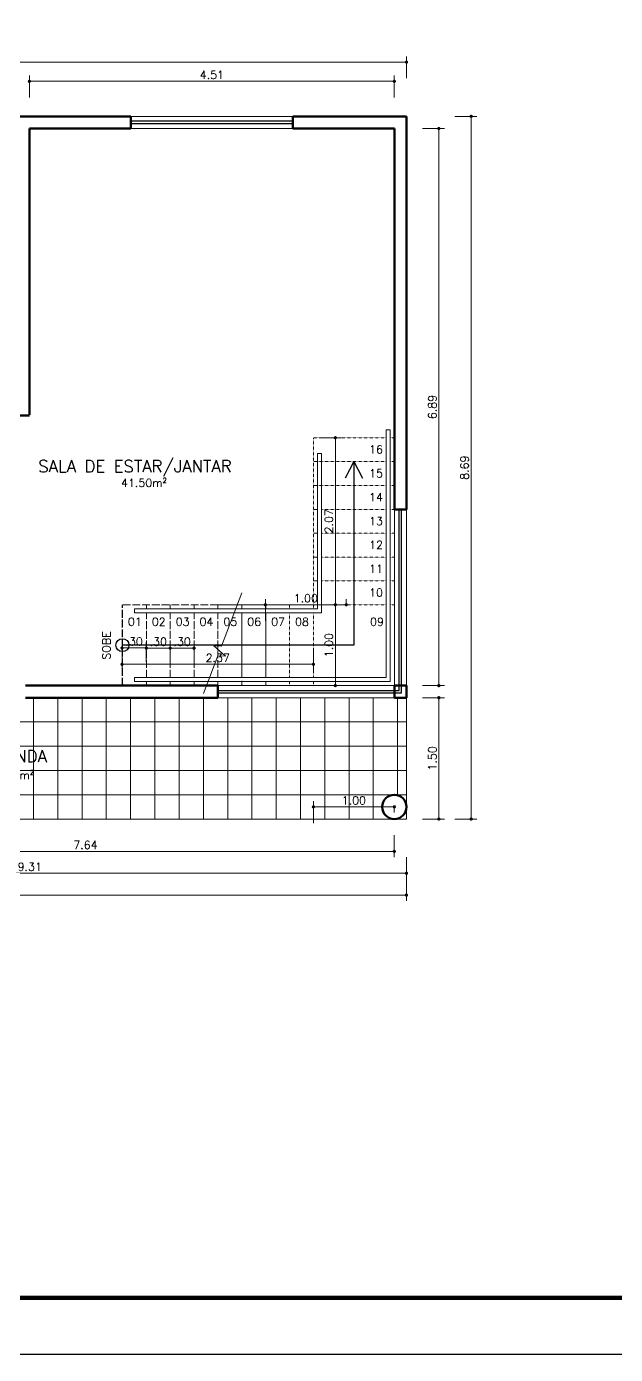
# Model space of a CAD drawing. Header units: millimetres. Extents: x 1127 to 14330, y -137 to 7568.
# Drawn here: x 11353 to 12081, y 4618 to 6260 of the extents above; entities that cross this region are included whole.
import ezdxf
from ezdxf.enums import TextEntityAlignment as Align

# ---------------------------------------------------------------- set-up
doc = ezdxf.new("R2010")
doc.units = ezdxf.units.MM
doc.header["$LTSCALE"] = 0.01
doc.linetypes.add('ACAD_ISO02W100', pattern=[15, 12, -3])
doc.linetypes.add('DASHED2', pattern=[0.375, 0.25, -0.125])
for name, color, linetype, lineweight in [('0.05', 8, 'Continuous', 5), ('0.13', 6, 'Continuous', 13), ('0.60', 4, 'Continuous', 60)]:
    doc.layers.add(name, color=color, linetype=linetype, lineweight=lineweight)
doc.layers.add('TEX', color=7, linetype='Continuous')
doc.styles.add('ROMANS', font='romans.shx')
doc.styles.get("Standard").update_dxf_attribs({"font": 'arial.ttf'})
doc.dimstyles.new('ISO-25', dxfattribs={"dimtxt": 2.5, "dimasz": 2.5, "dimexe": 1.25, "dimexo": 0.625, "dimtad": 1, "dimtxsty": 'Standard', "dimcen": 2.5, "dimadec": 0, "dimazin": 0, "dimtfac": 1, "dimtmove": 0, "dimatfit": 3, "dimfxl": 1, "dimarcsym": 0})

# ---------------------------------------------------------------- blocks, each defined once
blk = doc.blocks.new('COMODO')
at = {"layer": 'TEX', "style": 'ROMANS'}
blk.add_attdef('COMODO', text='', height=5.08, dxfattribs=at).set_placement((15.711, 3.305), align=Align.MIDDLE)
at = {"layer": 'TEX', "color": 8, "style": 'ROMANS'}
blk.add_attdef('AREA', text='', height=3.81, dxfattribs=at).set_placement((14.719, -2.975), align=Align.MIDDLE)
blk = doc.blocks.new('_Dot')
at = {"color": 0, "linetype": 'ByBlock', "lineweight": -2}
blk.add_line((-0.5, 0), (-1, 0), dxfattribs=at)
at = {"color": 0, "linetype": 'ByBlock', "const_width": 0.5}
blk.add_lwpolyline([(-0.25, 0, 1), (0.25, 0, 1)], format="xyb", close=True, dxfattribs=at)
blk = doc.blocks.new('*D53')
at = {"layer": '0.13', "transparency": 16777216}
for p, q in [((11356.9, 6172.3), (11356.9, 6199.3)), ((11807.9, 6172.3), (11807.9, 6199.3))]:
    blk.add_line(p, q, dxfattribs=at)
at = {"layer": '0.13', "color": 0, "transparency": 16777216}
blk.add_line((11360.9, 6192.3), (11803.9, 6192.3), dxfattribs=at)
at = {"layer": 'Defpoints', "color": 0, "transparency": 16777216}
for p in [(11807.9, 6192.3), (11356.9, 6134), (11807.9, 6134)]:
    blk.add_point(p, dxfattribs=at)
at = {"layer": '0.13', "color": 0, "transparency": 16777216, "xscale": 4, "yscale": 4, "zscale": 4, "rotation": 180}
blk.add_blockref('_Dot', (11356.9, 6192.3), dxfattribs=at)
at = {"layer": '0.13', "color": 0, "transparency": 16777216, "xscale": 4, "yscale": 4, "zscale": 4}
blk.add_blockref('_Dot', (11807.9, 6192.3), dxfattribs=at)
at = {"layer": '0.13', "color": 7, "transparency": 16777216, "insert": (11582.4, 6200.3), "char_height": 10, "attachment_point": 5, "style": 'ROMANS'}
blk.add_mtext('4.51', dxfattribs=at)
blk = doc.blocks.new('*D54')
at = {"layer": '0.13', "transparency": 16777216}
for p, q in [((10641.9, 6196), (10641.9, 6223)), ((11822.9, 6196), (11822.9, 6223))]:
    blk.add_line(p, q, dxfattribs=at)
at = {"layer": '0.13', "color": 0, "transparency": 16777216}
blk.add_line((10645.9, 6216), (11818.9, 6216), dxfattribs=at)
at = {"layer": 'Defpoints', "color": 0, "transparency": 16777216}
for p in [(11822.9, 6216), (10641.9, 6145.6), (11822.9, 6145.6)]:
    blk.add_point(p, dxfattribs=at)
at = {"layer": '0.13', "color": 0, "transparency": 16777216, "xscale": 4, "yscale": 4, "zscale": 4, "rotation": 180}
blk.add_blockref('_Dot', (10641.9, 6216), dxfattribs=at)
at = {"layer": '0.13', "color": 0, "transparency": 16777216, "xscale": 4, "yscale": 4, "zscale": 4}
blk.add_blockref('_Dot', (11822.9, 6216), dxfattribs=at)
at = {"layer": '0.13', "color": 7, "transparency": 16777216, "insert": (11232.4, 6224), "char_height": 10, "attachment_point": 5, "style": 'ROMANS'}
blk.add_mtext('11.81', dxfattribs=at)
blk = doc.blocks.new('*D60')
at = {"layer": '0.13', "transparency": 16777216}
for p, q in [((11044.4, 5259.9), (11044.4, 5232.9)), ((11807.9, 5259.9), (11807.9, 5232.9))]:
    blk.add_line(p, q, dxfattribs=at)
at = {"layer": '0.13', "color": 0, "transparency": 16777216}
blk.add_line((11048.4, 5239.9), (11803.9, 5239.9), dxfattribs=at)
at = {"layer": 'Defpoints', "color": 0, "transparency": 16777216}
for p in [(11044.4, 5435.3), (11807.9, 5435.3), (11807.9, 5239.9)]:
    blk.add_point(p, dxfattribs=at)
at = {"layer": '0.13', "color": 0, "transparency": 16777216, "xscale": 4, "yscale": 4, "zscale": 4, "rotation": 180}
blk.add_blockref('_Dot', (11044.4, 5239.9), dxfattribs=at)
at = {"layer": '0.13', "color": 0, "transparency": 16777216, "xscale": 4, "yscale": 4, "zscale": 4}
blk.add_blockref('_Dot', (11807.9, 5239.9), dxfattribs=at)
at = {"layer": '0.13', "color": 7, "transparency": 16777216, "insert": (11426.2, 5247.9), "char_height": 10, "attachment_point": 5, "style": 'ROMANS'}
blk.add_mtext('7.64', dxfattribs=at)
blk = doc.blocks.new('*D63')
at = {"layer": '0.13', "transparency": 16777216}
for p, q in [((10891.9, 5232.9), (10891.9, 5205.9)), ((11822.9, 5232.9), (11822.9, 5205.9))]:
    blk.add_line(p, q, dxfattribs=at)
at = {"layer": '0.13', "color": 0, "transparency": 16777216}
blk.add_line((10895.9, 5212.9), (11818.9, 5212.9), dxfattribs=at)
at = {"layer": 'Defpoints', "color": 0, "transparency": 16777216}
for p in [(10891.9, 5427.2), (11822.9, 5295), (11822.9, 5212.9)]:
    blk.add_point(p, dxfattribs=at)
at = {"layer": '0.13', "color": 0, "transparency": 16777216, "xscale": 4, "yscale": 4, "zscale": 4, "rotation": 180}
blk.add_blockref('_Dot', (10891.9, 5212.9), dxfattribs=at)
at = {"layer": '0.13', "color": 0, "transparency": 16777216, "xscale": 4, "yscale": 4, "zscale": 4}
blk.add_blockref('_Dot', (11822.9, 5212.9), dxfattribs=at)
at = {"layer": '0.13', "color": 7, "transparency": 16777216, "insert": (11357.4, 5220.9), "char_height": 10, "attachment_point": 5, "style": 'ROMANS'}
blk.add_mtext('9.31', dxfattribs=at)
blk = doc.blocks.new('*D64')
at = {"layer": '0.13', "transparency": 16777216}
for p, q in [((10641.9, 5205.9), (10641.9, 5178.9)), ((11822.9, 5205.9), (11822.9, 5178.9))]:
    blk.add_line(p, q, dxfattribs=at)
at = {"layer": '0.13', "color": 0, "transparency": 16777216}
blk.add_line((10645.9, 5185.9), (11818.9, 5185.9), dxfattribs=at)
at = {"layer": 'Defpoints', "color": 0, "transparency": 16777216}
for p in [(11822.9, 5280), (10641.9, 5260.8), (11822.9, 5185.9)]:
    blk.add_point(p, dxfattribs=at)
at = {"layer": '0.13', "color": 0, "transparency": 16777216, "xscale": 4, "yscale": 4, "zscale": 4, "rotation": 180}
blk.add_blockref('_Dot', (10641.9, 5185.9), dxfattribs=at)
at = {"layer": '0.13', "color": 0, "transparency": 16777216, "xscale": 4, "yscale": 4, "zscale": 4}
blk.add_blockref('_Dot', (11822.9, 5185.9), dxfattribs=at)
at = {"layer": '0.13', "color": 7, "transparency": 16777216, "insert": (11232.4, 5193.9), "char_height": 10, "attachment_point": 5, "style": 'ROMANS'}
blk.add_mtext('11.81', dxfattribs=at)
blk = doc.blocks.new('*D65')
at = {"layer": '0.13', "transparency": 16777216}
for p, q in [((11842.9, 6134), (11869.9, 6134)), ((11842.9, 5445), (11869.9, 5445))]:
    blk.add_line(p, q, dxfattribs=at)
at = {"layer": '0.13', "color": 0, "transparency": 16777216}
blk.add_line((11862.9, 6130), (11862.9, 5449), dxfattribs=at)
at = {"layer": 'Defpoints', "color": 0, "transparency": 16777216}
for p in [(11809.1, 6134), (11809.1, 5445), (11862.9, 5445)]:
    blk.add_point(p, dxfattribs=at)
at = {"layer": '0.13', "color": 0, "transparency": 16777216, "xscale": 4, "yscale": 4, "zscale": 4}
for p, rotation in [((11862.9, 6134), 90), ((11862.9, 5445), 270)]:
    blk.add_blockref('_Dot', p, dxfattribs=dict(at, rotation=rotation))
at = {"layer": '0.13', "color": 7, "transparency": 16777216, "insert": (11854.9, 5789.5), "char_height": 10, "attachment_point": 5, "rotation": 90, "style": 'ROMANS'}
blk.add_mtext('6.89', dxfattribs=at)
blk = doc.blocks.new('*D66')
at = {"layer": '0.13', "transparency": 16777216}
for p, q in [((11842.9, 5430), (11869.9, 5430)), ((11842.9, 5280), (11869.9, 5280))]:
    blk.add_line(p, q, dxfattribs=at)
at = {"layer": '0.13', "color": 0, "transparency": 16777216}
blk.add_line((11862.9, 5426), (11862.9, 5284), dxfattribs=at)
at = {"layer": 'Defpoints', "color": 0, "transparency": 16777216}
for p in [(11822.9, 5430), (11822.9, 5280), (11862.9, 5280)]:
    blk.add_point(p, dxfattribs=at)
at = {"layer": '0.13', "color": 0, "transparency": 16777216, "xscale": 4, "yscale": 4, "zscale": 4}
for p, rotation in [((11862.9, 5430), 90), ((11862.9, 5280), 270)]:
    blk.add_blockref('_Dot', p, dxfattribs=dict(at, rotation=rotation))
at = {"layer": '0.13', "color": 7, "transparency": 16777216, "insert": (11854.9, 5355), "char_height": 10, "attachment_point": 5, "rotation": 90, "style": 'ROMANS'}
blk.add_mtext('1.50', dxfattribs=at)
blk = doc.blocks.new('*D67')
at = {"layer": '0.13', "transparency": 16777216}
for p, q in [((11471.4, 5491.3), (11471.4, 5464.3)), ((11707.9, 5491.3), (11707.9, 5464.3))]:
    blk.add_line(p, q, dxfattribs=at)
at = {"layer": '0.13', "color": 0, "transparency": 16777216}
blk.add_line((11475.4, 5471.3), (11703.9, 5471.3), dxfattribs=at)
at = {"layer": 'Defpoints', "color": 0, "transparency": 16777216}
for p in [(11471.4, 5545), (11707.9, 5545), (11707.9, 5471.3)]:
    blk.add_point(p, dxfattribs=at)
at = {"layer": '0.13', "color": 0, "transparency": 16777216, "xscale": 4, "yscale": 4, "zscale": 4, "rotation": 180}
blk.add_blockref('_Dot', (11471.4, 5471.3), dxfattribs=at)
at = {"layer": '0.13', "color": 0, "transparency": 16777216, "xscale": 4, "yscale": 4, "zscale": 4}
blk.add_blockref('_Dot', (11707.9, 5471.3), dxfattribs=at)
at = {"layer": '0.13', "color": 7, "transparency": 16777216, "insert": (11589.7, 5479.3), "char_height": 10, "attachment_point": 5, "style": 'ROMANS'}
blk.add_mtext('2.37', dxfattribs=at)
blk = doc.blocks.new('*D68')
at = {"layer": '0.13', "transparency": 16777216}
for p, q in [((11707.9, 5275), (11707.9, 5302)), ((11807.9, 5295), (11807.9, 5288))]:
    blk.add_line(p, q, dxfattribs=at)
at = {"layer": '0.13', "color": 0, "transparency": 16777216}
blk.add_line((11711.9, 5295), (11803.9, 5295), dxfattribs=at)
at = {"layer": 'Defpoints', "color": 0, "transparency": 16777216}
for p in [(11807.9, 5295), (11807.9, 5295), (11707.9, 5221.2)]:
    blk.add_point(p, dxfattribs=at)
at = {"layer": '0.13', "color": 0, "transparency": 16777216, "xscale": 4, "yscale": 4, "zscale": 4, "rotation": 180}
blk.add_blockref('_Dot', (11707.9, 5295), dxfattribs=at)
at = {"layer": '0.13', "color": 0, "transparency": 16777216, "xscale": 4, "yscale": 4, "zscale": 4}
blk.add_blockref('_Dot', (11807.9, 5295), dxfattribs=at)
at = {"layer": '0.13', "color": 7, "transparency": 16777216, "insert": (11757.9, 5303), "char_height": 10, "attachment_point": 5, "style": 'ROMANS'}
blk.add_mtext('1.00', dxfattribs=at)
blk = doc.blocks.new('*D69')
at = {"layer": '0.13', "transparency": 16777216}
for p, q in [((11715, 5545), (11742, 5545)), ((11715, 5445), (11742, 5445))]:
    blk.add_line(p, q, dxfattribs=at)
at = {"layer": '0.13', "color": 0, "transparency": 16777216}
blk.add_line((11735, 5449), (11735, 5541), dxfattribs=at)
at = {"layer": 'Defpoints', "color": 0, "transparency": 16777216}
for p in [(11707.9, 5545), (11735, 5545), (11707.9, 5445)]:
    blk.add_point(p, dxfattribs=at)
at = {"layer": '0.13', "color": 0, "transparency": 16777216, "xscale": 4, "yscale": 4, "zscale": 4}
for p, rotation in [((11735, 5545), 90), ((11735, 5445), 270)]:
    blk.add_blockref('_Dot', p, dxfattribs=dict(at, rotation=rotation))
at = {"layer": '0.13', "color": 7, "transparency": 16777216, "insert": (11727, 5495), "char_height": 10, "attachment_point": 5, "rotation": 90, "style": 'ROMANS'}
blk.add_mtext('1.00', dxfattribs=at)
blk = doc.blocks.new('*D70')
at = {"layer": '0.13', "transparency": 16777216}
for p, q in [((11715, 5751.5), (11742, 5751.5)), ((11715, 5545), (11742, 5545))]:
    blk.add_line(p, q, dxfattribs=at)
at = {"layer": '0.13', "color": 0, "transparency": 16777216}
blk.add_line((11735, 5549), (11735, 5747.5), dxfattribs=at)
at = {"layer": 'Defpoints', "color": 0, "transparency": 16777216}
for p in [(11707.9, 5751.5), (11735, 5751.5), (11707.9, 5545)]:
    blk.add_point(p, dxfattribs=at)
at = {"layer": '0.13', "color": 0, "transparency": 16777216, "xscale": 4, "yscale": 4, "zscale": 4}
for p, rotation in [((11735, 5751.5), 90), ((11735, 5545), 270)]:
    blk.add_blockref('_Dot', p, dxfattribs=dict(at, rotation=rotation))
at = {"layer": '0.13', "color": 7, "transparency": 16777216, "insert": (11727, 5648.2), "char_height": 10, "attachment_point": 5, "rotation": 90, "style": 'ROMANS'}
blk.add_mtext('2.07', dxfattribs=at)
blk = doc.blocks.new('*D71')
at = {"layer": '0.13', "transparency": 16777216}
for p, q in [((11471.4, 5473.3), (11471.4, 5498.5)), ((11501.4, 5474.3), (11501.4, 5498.5))]:
    blk.add_line(p, q, dxfattribs=at)
at = {"layer": '0.13', "color": 0, "transparency": 16777216}
blk.add_line((11475.4, 5491.5), (11497.4, 5491.5), dxfattribs=at)
at = {"layer": 'Defpoints', "color": 0, "transparency": 16777216}
for p in [(11501.4, 5491.5), (11471.4, 5470.3), (11501.4, 5471.3)]:
    blk.add_point(p, dxfattribs=at)
at = {"layer": '0.13', "color": 0, "transparency": 16777216, "xscale": 4, "yscale": 4, "zscale": 4, "rotation": 180}
blk.add_blockref('_Dot', (11471.4, 5491.5), dxfattribs=at)
at = {"layer": '0.13', "color": 0, "transparency": 16777216, "xscale": 4, "yscale": 4, "zscale": 4}
blk.add_blockref('_Dot', (11501.4, 5491.5), dxfattribs=at)
at = {"layer": '0.13', "color": 7, "transparency": 16777216, "insert": (11486.4, 5499.5), "char_height": 10, "attachment_point": 5, "style": 'ROMANS'}
blk.add_mtext('.30', dxfattribs=at)
blk = doc.blocks.new('*D72')
at = {"layer": '0.13', "transparency": 16777216}
for p, q in [((11501.4, 5474.3), (11501.4, 5498.3)), ((11530.9, 5474.3), (11530.9, 5498.3))]:
    blk.add_line(p, q, dxfattribs=at)
at = {"layer": '0.13', "color": 0, "transparency": 16777216}
blk.add_line((11505.4, 5491.3), (11526.9, 5491.3), dxfattribs=at)
at = {"layer": 'Defpoints', "color": 0, "transparency": 16777216}
for p in [(11530.9, 5491.3), (11501.4, 5471.3), (11530.9, 5471.3)]:
    blk.add_point(p, dxfattribs=at)
at = {"layer": '0.13', "color": 0, "transparency": 16777216, "xscale": 4, "yscale": 4, "zscale": 4, "rotation": 180}
blk.add_blockref('_Dot', (11501.4, 5491.3), dxfattribs=at)
at = {"layer": '0.13', "color": 0, "transparency": 16777216, "xscale": 4, "yscale": 4, "zscale": 4}
blk.add_blockref('_Dot', (11530.9, 5491.3), dxfattribs=at)
at = {"layer": '0.13', "color": 7, "transparency": 16777216, "insert": (11516.2, 5499.3), "char_height": 10, "attachment_point": 5, "style": 'ROMANS'}
blk.add_mtext('.30', dxfattribs=at)
blk = doc.blocks.new('*D73')
at = {"layer": '0.13', "transparency": 16777216}
for p, q in [((11530.9, 5474.3), (11530.9, 5498.3)), ((11560.4, 5474.3), (11560.4, 5498.3))]:
    blk.add_line(p, q, dxfattribs=at)
at = {"layer": '0.13', "color": 0, "transparency": 16777216}
blk.add_line((11534.9, 5491.3), (11556.4, 5491.3), dxfattribs=at)
at = {"layer": 'Defpoints', "color": 0, "transparency": 16777216}
for p in [(11560.4, 5491.3), (11530.9, 5471.3), (11560.4, 5471.3)]:
    blk.add_point(p, dxfattribs=at)
at = {"layer": '0.13', "color": 0, "transparency": 16777216, "xscale": 4, "yscale": 4, "zscale": 4, "rotation": 180}
blk.add_blockref('_Dot', (11530.9, 5491.3), dxfattribs=at)
at = {"layer": '0.13', "color": 0, "transparency": 16777216, "xscale": 4, "yscale": 4, "zscale": 4}
blk.add_blockref('_Dot', (11560.4, 5491.3), dxfattribs=at)
at = {"layer": '0.13', "color": 7, "transparency": 16777216, "insert": (11545.7, 5499.3), "char_height": 10, "attachment_point": 5, "style": 'ROMANS'}
blk.add_mtext('.30', dxfattribs=at)
blk = doc.blocks.new('*D74')
at = {"layer": '0.13', "transparency": 16777216}
for p, q in [((11882.8, 6149), (11909.8, 6149)), ((11882.8, 5280), (11909.8, 5280))]:
    blk.add_line(p, q, dxfattribs=at)
at = {"layer": '0.13', "color": 0, "transparency": 16777216}
blk.add_line((11902.8, 5284), (11902.8, 6145), dxfattribs=at)
at = {"layer": 'Defpoints', "color": 0, "transparency": 16777216}
for p in [(11822.9, 6149), (11902.8, 6149), (11822.9, 5280)]:
    blk.add_point(p, dxfattribs=at)
at = {"layer": '0.13', "color": 0, "transparency": 16777216, "xscale": 4, "yscale": 4, "zscale": 4}
for p, rotation in [((11902.8, 6149), 90), ((11902.8, 5280), 270)]:
    blk.add_blockref('_Dot', p, dxfattribs=dict(at, rotation=rotation))
at = {"layer": '0.13', "color": 7, "transparency": 16777216, "insert": (11894.8, 5714.5), "char_height": 10, "attachment_point": 5, "rotation": 90, "style": 'ROMANS'}
blk.add_mtext('8.69', dxfattribs=at)
blk = doc.blocks.new('*D107')
at = {"layer": '0.13', "transparency": 16777216}
for p, q in [((11648.5, 5525), (11648.5, 5552)), ((11748.5, 5545), (11748.5, 5552))]:
    blk.add_line(p, q, dxfattribs=at)
at = {"layer": '0.13', "color": 0, "transparency": 16777216}
blk.add_line((11652.5, 5545), (11744.5, 5545), dxfattribs=at)
at = {"layer": 'Defpoints', "color": 0, "transparency": 16777216}
for p in [(11748.5, 5545), (11748.5, 5545), (11648.5, 5471.3)]:
    blk.add_point(p, dxfattribs=at)
at = {"layer": '0.13', "color": 0, "transparency": 16777216, "xscale": 4, "yscale": 4, "zscale": 4, "rotation": 180}
blk.add_blockref('_Dot', (11648.5, 5545), dxfattribs=at)
at = {"layer": '0.13', "color": 0, "transparency": 16777216, "xscale": 4, "yscale": 4, "zscale": 4}
blk.add_blockref('_Dot', (11748.5, 5545), dxfattribs=at)
at = {"layer": '0.13', "color": 7, "transparency": 16777216, "insert": (11698.5, 5553), "char_height": 10, "attachment_point": 5, "style": 'ROMANS'}
blk.add_mtext('1.00', dxfattribs=at)

msp = doc.modelspace()

# ---------------------------------------------------------------- hatches: boundary and pattern name
at = {"layer": '0.05'}
h = msp.add_hatch(dxfattribs=at)
h.set_pattern_fill('_USER,_O', color=256, scale=30, double=1, pattern_type=0)
h.set_pattern_definition([(0, (10641.933, 5279.968), (0, 30), []), (90, (10641.933, 5279.968), (-30, 2e-15), [])])
edge = h.paths.add_edge_path()
edge.add_line((11822.933, 5429.968), (11589.933, 5429.968))
edge.add_line((11589.933, 5429.968), (11351.933, 5429.968))
edge.add_line((11351.933, 5429.968), (11351.933, 5279.968))
edge.add_line((11351.933, 5279.968), (11807.933, 5279.968))
edge.add_arc((11807.933, 5294.968), 15, 180, 270, ccw=False)
edge.add_arc((11807.933, 5294.968), 15, 0, 180, ccw=False)
edge.add_line((11822.933, 5294.968), (11822.933, 5429.968))
h.paths.add_polyline_path([(11351.933, 5429.968), (11151.933, 5429.968), (10891.933, 5429.968), (10891.933, 5279.968), (11351.933, 5279.968)])
edge = h.paths.add_edge_path()
edge.add_line((10891.933, 5429.968), (10891.933, 5778.968))
edge.add_line((10891.933, 5778.968), (10881.933, 5778.968))
edge.add_line((10881.933, 5778.968), (10801.933, 5778.968))
edge.add_line((10801.933, 5778.968), (10641.933, 5778.968))
edge.add_line((10641.933, 5778.968), (10641.933, 5294.968))
edge.add_arc((10656.933, 5294.968), 15, 0, 180, ccw=False)
edge.add_arc((10656.933, 5294.968), 15, -90, 0, ccw=False)
edge.add_line((10656.933, 5279.968), (10891.933, 5279.968))
edge.add_line((10891.933, 5279.968), (10891.933, 5429.968))

# ---------------------------------------------------------------- linework, layer by layer
at = {"color": 7, "lineweight": 30}
for p, q in [((11682.433, 6142.968), (11482.433, 6142.968)), ((11682.433, 6142.968), (11482.433, 6142.968)), ((11482.433, 6139.968), (11682.433, 6139.968)), ((11482.433, 6139.968), (11682.433, 6139.968)), ((11813.933, 5444.968), (11813.933, 5662.968)), ((11813.933, 5438.968), (11813.933, 5662.968)), ((11816.933, 5444.968), (11816.933, 5662.968)), ((11816.933, 5435.968), (11816.933, 5662.968)), ((11589.933, 5438.968), (11807.933, 5438.968)), ((11589.933, 5438.968), (11813.933, 5438.968)), ((11589.933, 5435.968), (11807.933, 5435.968)), ((11589.933, 5435.968), (11816.933, 5435.968))]:
    msp.add_line(p, q, dxfattribs=at)
at = {"color": 7, "linetype": 'DASHED2', "lineweight": 20, "ltscale": 0.5}
for p, q in [((11707.933, 5544.968), (11707.933, 5751.468)), ((11797.933, 5751.468), (11707.933, 5751.468)), ((11707.933, 5544.968), (11707.933, 5751.468)), ((11797.933, 5751.468), (11707.933, 5751.468)), ((11807.933, 5751.468), (11802.933, 5751.468)), ((11807.933, 5751.468), (11802.933, 5751.468)), ((11797.933, 5721.968), (11707.933, 5721.968)), ((11797.933, 5721.968), (11707.933, 5721.968)), ((11807.933, 5721.968), (11802.933, 5721.968)), ((11807.933, 5721.968), (11802.933, 5721.968)), ((11797.933, 5692.468), (11707.933, 5692.468)), ((11797.933, 5692.468), (11707.933, 5692.468)), ((11807.933, 5692.468), (11802.933, 5692.468)), ((11807.933, 5692.468), (11802.933, 5692.468)), ((11712.933, 5662.968), (11707.933, 5662.968)), ((11712.933, 5662.968), (11707.933, 5662.968)), ((11797.933, 5662.968), (11717.933, 5662.968)), ((11797.933, 5662.968), (11717.933, 5662.968)), ((11807.933, 5662.968), (11802.933, 5662.968)), ((11807.933, 5662.968), (11802.933, 5662.968)), ((11712.933, 5633.468), (11707.933, 5633.468)), ((11712.933, 5633.468), (11707.933, 5633.468)), ((11797.933, 5633.468), (11717.933, 5633.468)), ((11797.933, 5633.468), (11717.933, 5633.468)), ((11807.933, 5633.468), (11802.933, 5633.468)), ((11807.933, 5633.468), (11802.933, 5633.468)), ((11712.933, 5603.968), (11707.933, 5603.968)), ((11712.933, 5603.968), (11707.933, 5603.968)), ((11797.933, 5603.968), (11717.933, 5603.968)), ((11797.933, 5603.968), (11717.933, 5603.968)), ((11807.933, 5603.968), (11802.933, 5603.968)), ((11807.933, 5603.968), (11802.933, 5603.968)), ((11712.933, 5574.468), (11707.933, 5574.468)), ((11712.933, 5574.468), (11707.933, 5574.468)), ((11797.933, 5574.468), (11717.933, 5574.468)), ((11797.933, 5574.468), (11717.933, 5574.468)), ((11807.933, 5574.468), (11802.933, 5574.468)), ((11807.933, 5574.468), (11802.933, 5574.468)), ((11707.933, 5544.968), (11619.433, 5544.968)), ((11707.933, 5544.968), (11619.433, 5544.968)), ((11678.433, 5539.968), (11678.433, 5544.968)), ((11678.433, 5539.968), (11678.433, 5544.968)), ((11678.433, 5539.968), (11678.433, 5544.968)), ((11678.433, 5539.968), (11678.433, 5544.968)), ((11678.433, 5454.968), (11678.433, 5534.968)), ((11678.433, 5454.968), (11678.433, 5534.968)), ((11678.433, 5454.968), (11678.433, 5534.968)), ((11678.433, 5454.968), (11678.433, 5534.968)), ((11712.933, 5544.968), (11707.933, 5544.968)), ((11707.933, 5539.968), (11707.933, 5544.968)), ((11707.933, 5539.968), (11707.933, 5544.968)), ((11712.933, 5544.968), (11707.933, 5544.968)), ((11707.933, 5539.968), (11707.933, 5544.968)), ((11707.933, 5539.968), (11707.933, 5544.968)), ((11707.933, 5454.968), (11707.933, 5534.968)), ((11707.933, 5454.968), (11707.933, 5534.968)), ((11707.933, 5454.968), (11707.933, 5534.968)), ((11707.933, 5454.968), (11707.933, 5534.968)), ((11797.933, 5544.968), (11717.933, 5544.968)), ((11797.933, 5544.968), (11717.933, 5544.968)), ((11807.933, 5544.968), (11802.933, 5544.968)), ((11807.933, 5544.968), (11802.933, 5544.968)), ((11678.433, 5444.968), (11678.433, 5449.968)), ((11678.433, 5444.968), (11678.433, 5449.968)), ((11678.433, 5444.968), (11678.433, 5449.968)), ((11678.433, 5444.968), (11678.433, 5449.968)), ((11707.933, 5444.968), (11707.933, 5449.968)), ((11707.933, 5444.968), (11707.933, 5449.968)), ((11707.933, 5444.968), (11707.933, 5449.968)), ((11707.933, 5444.968), (11707.933, 5449.968))]:
    msp.add_line(p, q, dxfattribs=at)
at = {"color": 7, "linetype": 'ACAD_ISO02W100', "lineweight": 20, "ltscale": 80}
for p, q in [((11471.433, 5444.968), (11471.433, 5544.968)), ((11589.933, 5544.968), (11471.933, 5544.968)), ((11589.933, 5544.968), (11471.933, 5544.968)), ((11471.933, 5444.968), (11471.933, 5544.968)), ((11501.433, 5454.968), (11501.433, 5534.968)), ((11501.433, 5454.968), (11501.433, 5534.968)), ((11530.933, 5454.968), (11530.933, 5534.968)), ((11530.933, 5454.968), (11530.933, 5534.968)), ((11560.433, 5454.968), (11560.433, 5534.968)), ((11560.433, 5454.968), (11560.433, 5534.968)), ((11589.933, 5454.968), (11589.933, 5534.968)), ((11589.933, 5454.968), (11589.933, 5534.968))]:
    msp.add_line(p, q, dxfattribs=at)
at = {"color": 7, "linetype": 'ACAD_ISO02W100', "lineweight": 20, "ltscale": 60}
for p, q in [((11501.433, 5539.968), (11501.433, 5544.968)), ((11501.433, 5539.968), (11501.433, 5544.968)), ((11530.933, 5539.968), (11530.933, 5544.968)), ((11530.933, 5539.968), (11530.933, 5544.968)), ((11560.433, 5539.968), (11560.433, 5544.968)), ((11560.433, 5539.968), (11560.433, 5544.968)), ((11589.933, 5539.968), (11589.933, 5544.968)), ((11589.933, 5539.968), (11589.933, 5544.968)), ((11501.433, 5444.968), (11501.433, 5449.968)), ((11501.433, 5444.968), (11501.433, 5449.968)), ((11530.933, 5444.968), (11530.933, 5449.968)), ((11530.933, 5444.968), (11530.933, 5449.968)), ((11560.433, 5444.968), (11560.433, 5450.328)), ((11560.433, 5444.968), (11560.433, 5450.328)), ((11589.933, 5444.968), (11589.933, 5449.968)), ((11589.933, 5444.968), (11589.933, 5449.968))]:
    msp.add_line(p, q, dxfattribs=at)
at = {"color": 7, "lineweight": 20}
for p, q in [((11678.433, 5544.968), (11589.933, 5544.968)), ((11678.433, 5544.968), (11589.933, 5544.968)), ((11619.433, 5539.968), (11619.433, 5544.968)), ((11619.433, 5539.968), (11619.433, 5544.968)), ((11619.433, 5539.968), (11619.433, 5544.968)), ((11619.433, 5539.968), (11619.433, 5544.968)), ((11619.433, 5454.968), (11619.433, 5534.968)), ((11619.433, 5454.968), (11619.433, 5534.968)), ((11619.433, 5454.968), (11619.433, 5534.968)), ((11619.433, 5454.968), (11619.433, 5534.968)), ((11648.933, 5539.968), (11648.933, 5544.968)), ((11648.933, 5539.968), (11648.933, 5544.968)), ((11648.933, 5454.968), (11648.933, 5534.968)), ((11648.933, 5454.968), (11648.933, 5534.968)), ((11619.433, 5444.968), (11619.433, 5451.029)), ((11619.433, 5444.968), (11619.433, 5451.029)), ((11619.433, 5444.968), (11619.433, 5451.029)), ((11619.433, 5444.968), (11619.433, 5451.029)), ((11648.933, 5444.968), (11648.933, 5449.968)), ((11648.933, 5444.968), (11648.933, 5449.968))]:
    msp.add_line(p, q, dxfattribs=at)
msp.add_line((14329.813, 4617.821), (10129.813, 4617.821))
at = {"const_width": 5}
msp.add_lwpolyline([(10379.813, 4687.821), (10379.813, 7497.821), (14259.813, 7497.821), (14259.813, 4687.821)], close=True, dxfattribs=at)
at = {"layer": '0.05', "lineweight": 25}
for p, q in [((11757.933, 5721.968), (11747.313, 5701.651)), ((11757.933, 5721.968), (11747.313, 5701.651)), ((11757.933, 5721.968), (11757.933, 5494.968)), ((11757.933, 5721.968), (11768.554, 5701.651)), ((11757.933, 5721.968), (11757.933, 5494.968)), ((11757.933, 5721.968), (11768.554, 5701.651)), ((11663.683, 5494.968), (11471.933, 5494.968)), ((11663.683, 5494.968), (11471.933, 5494.968)), ((11757.933, 5494.968), (11606.738, 5494.968)), ((11757.933, 5494.968), (11606.738, 5494.968))]:
    msp.add_line(p, q, dxfattribs=at)
msp.add_circle((11471.933, 5494.968), 8, dxfattribs=at)
msp.add_circle((11471.933, 5494.968), 8, dxfattribs=at)
at = {"layer": '0.13'}
for p, q in [((11682.433, 6148.968), (11482.433, 6148.968)), ((11682.433, 6148.968), (11482.433, 6148.968)), ((11482.433, 6133.968), (11682.433, 6133.968)), ((11482.433, 6133.968), (11682.433, 6133.968)), ((11797.933, 5761.468), (11797.933, 5454.968)), ((11802.933, 5761.468), (11797.933, 5761.468)), ((11797.933, 5761.468), (11797.933, 5454.968)), ((11802.933, 5761.468), (11802.933, 5449.968)), ((11802.933, 5761.468), (11802.933, 5449.968)), ((11712.933, 5539.968), (11712.933, 5731.968)), ((11712.933, 5731.968), (11717.933, 5731.968)), ((11712.933, 5539.968), (11712.933, 5731.968)), ((11712.933, 5731.968), (11717.933, 5731.968)), ((11717.933, 5534.968), (11717.933, 5731.968)), ((11717.933, 5534.968), (11717.933, 5731.968)), ((11807.933, 5444.968), (11807.933, 5662.968)), ((11807.933, 5444.968), (11807.933, 5662.968)), ((11822.933, 5429.968), (11822.933, 5662.968)), ((11822.933, 5429.968), (11822.933, 5662.968)), ((11807.933, 5444.968), (11807.933, 5610.968)), ((11807.933, 5444.968), (11807.933, 5610.968)), ((11486.683, 5539.968), (11486.683, 5534.968)), ((11663.683, 5539.968), (11486.683, 5539.968)), ((11486.683, 5539.968), (11486.683, 5534.968)), ((11663.683, 5539.968), (11486.683, 5539.968)), ((11663.683, 5534.968), (11486.683, 5534.968)), ((11663.683, 5534.968), (11486.683, 5534.968)), ((11712.933, 5539.968), (11604.683, 5539.968)), ((11712.933, 5539.968), (11604.683, 5539.968)), ((11717.933, 5534.968), (11604.683, 5534.968)), ((11717.933, 5534.968), (11604.683, 5534.968)), ((11486.683, 5454.968), (11663.683, 5454.968)), ((11486.683, 5449.968), (11486.683, 5454.968)), ((11486.683, 5454.968), (11663.683, 5454.968)), ((11486.683, 5449.968), (11486.683, 5454.968)), ((11604.683, 5454.968), (11797.933, 5454.968)), ((11604.683, 5454.968), (11797.933, 5454.968)), ((11486.683, 5449.968), (11663.683, 5449.968)), ((11486.683, 5449.968), (11663.683, 5449.968)), ((11589.933, 5444.968), (11807.933, 5444.968)), ((11589.933, 5444.968), (11807.933, 5444.968)), ((11604.683, 5449.968), (11802.933, 5449.968)), ((11604.683, 5449.968), (11802.933, 5449.968)), ((11667.933, 5444.968), (11807.933, 5444.968)), ((11667.933, 5444.968), (11807.933, 5444.968)), ((11589.933, 5429.968), (11822.933, 5429.968)), ((11589.933, 5429.968), (11822.933, 5429.968)), ((11822.933, 5429.968), (11822.933, 5279.968)), ((11822.933, 5429.968), (11822.933, 5279.968)), ((11822.933, 5279.968), (10641.933, 5279.968)), ((11822.933, 5279.968), (10641.933, 5279.968))]:
    msp.add_line(p, q, dxfattribs=at)
at = {"layer": '0.13', "linetype": 'Continuous'}
msp.add_lwpolyline([(11571.933, 5435.346), (11589.648, 5481.72), (11599.142, 5481.569), (11584.79, 5494.004), (11594.284, 5493.854), (11619.433, 5559.689)], dxfattribs=at)
msp.add_lwpolyline([(11571.933, 5435.346), (11589.648, 5481.72), (11599.142, 5481.569), (11584.79, 5494.004), (11594.284, 5493.854), (11619.433, 5559.689)], dxfattribs=at)
at = {"layer": '0.60'}
for p, q in [((11274.433, 6148.968), (11482.433, 6148.968)), ((11274.433, 6148.968), (11482.433, 6148.968)), ((11482.433, 6133.968), (11482.433, 6148.968)), ((11482.433, 6133.968), (11482.433, 6148.968)), ((11682.433, 6148.968), (11822.933, 6148.968)), ((11682.433, 6133.968), (11682.433, 6148.968)), ((11682.433, 6148.968), (11822.933, 6148.968)), ((11682.433, 6133.968), (11682.433, 6148.968)), ((11822.933, 5662.968), (11822.933, 6148.968)), ((11822.933, 5662.968), (11822.933, 6148.968)), ((11356.933, 6133.968), (11482.433, 6133.968)), ((11356.933, 6133.968), (11356.933, 5779.968)), ((11356.933, 6133.968), (11482.433, 6133.968)), ((11682.433, 6133.968), (11807.933, 6133.968)), ((11682.433, 6133.968), (11807.933, 6133.968)), ((11807.933, 5662.968), (11807.933, 6133.968)), ((11807.933, 5662.968), (11807.933, 6133.968)), ((11356.933, 5778.968), (11331.933, 5778.968)), ((11807.933, 5662.968), (11822.933, 5662.968)), ((11807.933, 5662.968), (11822.933, 5662.968)), ((11351.933, 5444.968), (11589.933, 5444.968)), ((11351.933, 5444.968), (11589.933, 5444.968)), ((11589.933, 5429.968), (11589.933, 5444.968)), ((11589.933, 5429.968), (11589.933, 5444.968)), ((11351.933, 5429.968), (11589.933, 5429.968)), ((11351.933, 5429.968), (11589.933, 5429.968))]:
    msp.add_line(p, q, dxfattribs=at)
msp.add_lwpolyline([(11807.933, 5429.968), (11822.933, 5429.968), (11822.933, 5444.968), (11807.933, 5444.968)], close=True, dxfattribs=at)
msp.add_circle((11807.933, 5294.968), 15, dxfattribs=at)
msp.add_circle((11807.933, 5294.968), 15, dxfattribs=at)

# ---------------------------------------------------------------- block references
at = {"layer": 'TEX'}
ref = msp.add_blockref('COMODO', (11754.417, 5730.479), dxfattribs=dict(at, xscale=50, yscale=50, zscale=50))
ref.add_attrib('COMODO', '16', dxfattribs={"height": 10, "style": 'ROMANS'}).set_placement((11785.345, 5736.986), align=Align.MIDDLE)
ref = msp.add_blockref('COMODO', (11754.417, 5730.479), dxfattribs=dict(at, xscale=50, yscale=50, zscale=50))
ref.add_attrib('COMODO', '16', dxfattribs={"height": 10, "style": 'ROMANS'}).set_placement((11785.345, 5736.986), align=Align.MIDDLE)
ref = msp.add_blockref('COMODO', (11754.417, 5700.979), dxfattribs=dict(at, xscale=50, yscale=50, zscale=50))
ref.add_attrib('COMODO', '15', dxfattribs={"height": 10, "style": 'ROMANS'}).set_placement((11785.345, 5707.486), align=Align.MIDDLE)
ref = msp.add_blockref('COMODO', (11754.417, 5700.979), dxfattribs=dict(at, xscale=50, yscale=50, zscale=50))
ref.add_attrib('COMODO', '15', dxfattribs={"height": 10, "style": 'ROMANS'}).set_placement((11785.345, 5707.486), align=Align.MIDDLE)
ref = msp.add_blockref('COMODO', (11754.417, 5671.479), dxfattribs=dict(at, xscale=50, yscale=50, zscale=50))
ref.add_attrib('COMODO', '14', dxfattribs={"height": 10, "style": 'ROMANS'}).set_placement((11785.345, 5677.986), align=Align.MIDDLE)
ref = msp.add_blockref('COMODO', (11754.417, 5671.479), dxfattribs=dict(at, xscale=50, yscale=50, zscale=50))
ref.add_attrib('COMODO', '14', dxfattribs={"height": 10, "style": 'ROMANS'}).set_placement((11785.345, 5677.986), align=Align.MIDDLE)
ref = msp.add_blockref('COMODO', (11754.417, 5641.979), dxfattribs=dict(at, xscale=50, yscale=50, zscale=50))
ref.add_attrib('COMODO', '13', dxfattribs={"height": 10, "style": 'ROMANS'}).set_placement((11785.345, 5648.486), align=Align.MIDDLE)
ref = msp.add_blockref('COMODO', (11754.417, 5641.979), dxfattribs=dict(at, xscale=50, yscale=50, zscale=50))
ref.add_attrib('COMODO', '13', dxfattribs={"height": 10, "style": 'ROMANS'}).set_placement((11785.345, 5648.486), align=Align.MIDDLE)
ref = msp.add_blockref('COMODO', (11754.417, 5612.479), dxfattribs=dict(at, xscale=50, yscale=50, zscale=50))
ref.add_attrib('COMODO', '12', dxfattribs={"height": 10, "style": 'ROMANS'}).set_placement((11785.345, 5618.986), align=Align.MIDDLE)
ref = msp.add_blockref('COMODO', (11754.417, 5612.479), dxfattribs=dict(at, xscale=50, yscale=50, zscale=50))
ref.add_attrib('COMODO', '12', dxfattribs={"height": 10, "style": 'ROMANS'}).set_placement((11785.345, 5618.986), align=Align.MIDDLE)
ref = msp.add_blockref('COMODO', (11754.417, 5582.979), dxfattribs=dict(at, xscale=50, yscale=50, zscale=50))
ref.add_attrib('COMODO', '11', dxfattribs={"height": 10, "style": 'ROMANS'}).set_placement((11785.345, 5589.486), align=Align.MIDDLE)
ref = msp.add_blockref('COMODO', (11754.417, 5582.979), dxfattribs=dict(at, xscale=50, yscale=50, zscale=50))
ref.add_attrib('COMODO', '11', dxfattribs={"height": 10, "style": 'ROMANS'}).set_placement((11785.345, 5589.486), align=Align.MIDDLE)
ref = msp.add_blockref('COMODO', (11754.417, 5553.479), dxfattribs=dict(at, xscale=50, yscale=50, zscale=50))
ref.add_attrib('COMODO', '10', dxfattribs={"height": 10, "style": 'ROMANS'}).set_placement((11785.345, 5559.986), align=Align.MIDDLE)
ref = msp.add_blockref('COMODO', (11754.417, 5553.479), dxfattribs=dict(at, xscale=50, yscale=50, zscale=50))
ref.add_attrib('COMODO', '10', dxfattribs={"height": 10, "style": 'ROMANS'}).set_placement((11785.345, 5559.986), align=Align.MIDDLE)
ref = msp.add_blockref('COMODO', (11456.319, 5517.395), dxfattribs=dict(at, xscale=50, yscale=50, zscale=50))
ref.add_attrib('COMODO', '01', dxfattribs={"height": 10, "style": 'ROMANS'}).set_placement((11487.247, 5523.901), align=Align.MIDDLE)
ref = msp.add_blockref('COMODO', (11456.319, 5517.395), dxfattribs=dict(at, xscale=50, yscale=50, zscale=50))
ref.add_attrib('COMODO', '01', dxfattribs={"height": 10, "style": 'ROMANS'}).set_placement((11487.247, 5523.901), align=Align.MIDDLE)
ref = msp.add_blockref('COMODO', (11485.819, 5517.395), dxfattribs=dict(at, xscale=50, yscale=50, zscale=50))
ref.add_attrib('COMODO', '02', dxfattribs={"height": 10, "style": 'ROMANS'}).set_placement((11516.747, 5523.901), align=Align.MIDDLE)
ref = msp.add_blockref('COMODO', (11485.819, 5517.395), dxfattribs=dict(at, xscale=50, yscale=50, zscale=50))
ref.add_attrib('COMODO', '02', dxfattribs={"height": 10, "style": 'ROMANS'}).set_placement((11516.747, 5523.901), align=Align.MIDDLE)
ref = msp.add_blockref('COMODO', (11515.319, 5517.395), dxfattribs=dict(at, xscale=50, yscale=50, zscale=50))
ref.add_attrib('COMODO', '03', dxfattribs={"height": 10, "style": 'ROMANS'}).set_placement((11546.247, 5523.901), align=Align.MIDDLE)
ref = msp.add_blockref('COMODO', (11515.319, 5517.395), dxfattribs=dict(at, xscale=50, yscale=50, zscale=50))
ref.add_attrib('COMODO', '03', dxfattribs={"height": 10, "style": 'ROMANS'}).set_placement((11546.247, 5523.901), align=Align.MIDDLE)
ref = msp.add_blockref('COMODO', (11544.819, 5517.395), dxfattribs=dict(at, xscale=50, yscale=50, zscale=50))
ref.add_attrib('COMODO', '04', dxfattribs={"height": 10, "style": 'ROMANS'}).set_placement((11575.747, 5523.901), align=Align.MIDDLE)
ref = msp.add_blockref('COMODO', (11544.819, 5517.395), dxfattribs=dict(at, xscale=50, yscale=50, zscale=50))
ref.add_attrib('COMODO', '04', dxfattribs={"height": 10, "style": 'ROMANS'}).set_placement((11575.747, 5523.901), align=Align.MIDDLE)
ref = msp.add_blockref('COMODO', (11574.319, 5517.395), dxfattribs=dict(at, xscale=50, yscale=50, zscale=50))
ref.add_attrib('COMODO', '05', dxfattribs={"height": 10, "style": 'ROMANS'}).set_placement((11605.247, 5523.901), align=Align.MIDDLE)
ref = msp.add_blockref('COMODO', (11574.319, 5517.395), dxfattribs=dict(at, xscale=50, yscale=50, zscale=50))
ref.add_attrib('COMODO', '05', dxfattribs={"height": 10, "style": 'ROMANS'}).set_placement((11605.247, 5523.901), align=Align.MIDDLE)
ref = msp.add_blockref('COMODO', (11603.819, 5517.395), dxfattribs=dict(at, xscale=50, yscale=50, zscale=50))
ref.add_attrib('COMODO', '06', dxfattribs={"height": 10, "style": 'ROMANS'}).set_placement((11634.747, 5523.901), align=Align.MIDDLE)
ref = msp.add_blockref('COMODO', (11603.819, 5517.395), dxfattribs=dict(at, xscale=50, yscale=50, zscale=50))
ref.add_attrib('COMODO', '06', dxfattribs={"height": 10, "style": 'ROMANS'}).set_placement((11634.747, 5523.901), align=Align.MIDDLE)
ref = msp.add_blockref('COMODO', (11633.319, 5517.395), dxfattribs=dict(at, xscale=50, yscale=50, zscale=50))
ref.add_attrib('COMODO', '07', dxfattribs={"height": 10, "style": 'ROMANS'}).set_placement((11664.247, 5523.901), align=Align.MIDDLE)
ref = msp.add_blockref('COMODO', (11633.319, 5517.395), dxfattribs=dict(at, xscale=50, yscale=50, zscale=50))
ref.add_attrib('COMODO', '07', dxfattribs={"height": 10, "style": 'ROMANS'}).set_placement((11664.247, 5523.901), align=Align.MIDDLE)
ref = msp.add_blockref('COMODO', (11662.819, 5517.395), dxfattribs=dict(at, xscale=50, yscale=50, zscale=50))
ref.add_attrib('COMODO', '08', dxfattribs={"height": 10, "style": 'ROMANS'}).set_placement((11693.747, 5523.901), align=Align.MIDDLE)
ref = msp.add_blockref('COMODO', (11662.819, 5517.395), dxfattribs=dict(at, xscale=50, yscale=50, zscale=50))
ref.add_attrib('COMODO', '08', dxfattribs={"height": 10, "style": 'ROMANS'}).set_placement((11693.747, 5523.901), align=Align.MIDDLE)
ref = msp.add_blockref('COMODO', (11755.517, 5517.395), dxfattribs=dict(at, xscale=50, yscale=50, zscale=50))
ref.add_attrib('COMODO', '09', dxfattribs={"height": 10, "style": 'ROMANS'}).set_placement((11786.444, 5523.901), align=Align.MIDDLE)
ref = msp.add_blockref('COMODO', (11755.517, 5517.395), dxfattribs=dict(at, xscale=50, yscale=50, zscale=50))
ref.add_attrib('COMODO', '09', dxfattribs={"height": 10, "style": 'ROMANS'}).set_placement((11786.444, 5523.901), align=Align.MIDDLE)

# ---------------------------------------------------------------- texts
at = {"color": 7, "linetype": 'Continuous', "lineweight": 30, "style": 'ROMANS'}
for s, p in [('SALA DE ESTAR/JANTAR', (11367.769, 5708.755)), ('VARANDA', (11291.106, 5350.168))]:
    msp.add_text(s, height=15, dxfattribs=at).set_placement(p)
at = {"color": 7, "linetype": 'Continuous', "lineweight": 20, "style": 'ROMANS'}
for s, p in [('41.50m²', (11470.14, 5690.659)), ('13.96m²', (11306.052, 5329.255))]:
    msp.add_text(s, height=10, dxfattribs=at).set_placement(p)
msp.add_text('SOBE', height=10, rotation=90, dxfattribs=at).set_placement((11457.083, 5477.011))
msp.add_text('SOBE', height=10, rotation=90, dxfattribs=at).set_placement((11457.083, 5477.011))

# ---------------------------------------------------------------- dimensions: what is measured, and where the dimension line sits
at = {"layer": '0.13'}
for base, p1, p2, override, picture, middle in [((11822.933, 6215.968), (10641.933, 6145.628), (11822.933, 6145.628), {"dimtxt": 10, "dimasz": 4, "dimexe": 7, "dimexo": 3, "dimgap": 3, "dimlfac": 0.01, "dimdsep": 46, "dimtxsty": 'ROMANS', "dimblk1": 'Dot', "dimblk2": 'Dot', "dimsah": 1, "dimdle": 1, "dimclre": 256, "dimclrt": 7, "dimfxl": 20, "dimfxlon": 1, "dimlwd": 65535, "dimlwe": 65535}, '*D54', (11232.433, 6223.968)), ((11807.933, 6192.308), (11356.933, 6133.968), (11807.933, 6133.968), {"dimtxt": 10, "dimasz": 4, "dimexe": 7, "dimexo": 3, "dimgap": 3, "dimlfac": 0.01, "dimdsep": 46, "dimtxsty": 'ROMANS', "dimblk1": 'Dot', "dimblk2": 'Dot', "dimsah": 1, "dimdle": 1, "dimclre": 256, "dimclrt": 7, "dimfxl": 20, "dimfxlon": 1, "dimlwd": 65535, "dimlwe": 65535}, '*D53', (11582.433, 6200.308)), ((11748.53, 5544.968), (11648.53, 5471.251), (11748.53, 5544.968), {"dimtxt": 10, "dimasz": 4, "dimexe": 7, "dimexo": 3, "dimgap": 3, "dimlfac": 0.01, "dimzin": 0, "dimdsep": 46, "dimtxsty": 'ROMANS', "dimblk1": 'Dot', "dimblk2": 'Dot', "dimsah": 1, "dimdle": 1, "dimclre": 256, "dimclrt": 7, "dimfxl": 20, "dimfxlon": 1, "dimlwd": 65535, "dimlwe": 65535}, '*D107', (11698.53, 5552.968)), ((11707.933416717, 5471.251081723), (11471.433416717, 5544.968062543), (11707.933416717, 5544.968062543), {"dimtxt": 10, "dimasz": 4, "dimexe": 7, "dimexo": 3, "dimgap": 3, "dimlfac": 0.01, "dimdsep": 46, "dimtxsty": 'ROMANS', "dimblk1": 'Dot', "dimblk2": 'Dot', "dimsah": 1, "dimdle": 1, "dimclre": 256, "dimclrt": 7, "dimfxl": 20, "dimfxlon": 1, "dimlwd": 65535, "dimlwe": 65535}, '*D67', (11589.683416717, 5479.251081723)), ((11530.933416717, 5491.251081723), (11501.433416717, 5471.251081723), (11530.933416717, 5471.251081723), {"dimtxt": 10, "dimasz": 4, "dimexe": 7, "dimexo": 3, "dimgap": 3, "dimlfac": 0.01, "dimzin": 4, "dimdsep": 46, "dimtxsty": 'ROMANS', "dimblk1": 'Dot', "dimblk2": 'Dot', "dimsah": 1, "dimdle": 1, "dimclre": 256, "dimclrt": 7, "dimfxl": 20, "dimfxlon": 1, "dimlwd": 65535, "dimlwe": 65535}, '*D72', (11516.183416717, 5499.251081723)), ((11560.433416717, 5491.251081723), (11530.933416717, 5471.251081723), (11560.433416717, 5471.251081723), {"dimtxt": 10, "dimasz": 4, "dimexe": 7, "dimexo": 3, "dimgap": 3, "dimlfac": 0.01, "dimzin": 4, "dimdsep": 46, "dimtxsty": 'ROMANS', "dimblk1": 'Dot', "dimblk2": 'Dot', "dimsah": 1, "dimdle": 1, "dimclre": 256, "dimclrt": 7, "dimfxl": 20, "dimfxlon": 1, "dimlwd": 65535, "dimlwe": 65535}, '*D73', (11545.683416717, 5499.251081723)), ((11822.933, 5212.87), (10891.933, 5427.205), (11822.933, 5294.968), {"dimtxt": 10, "dimasz": 4, "dimexe": 7, "dimexo": 3, "dimgap": 3, "dimlfac": 0.01, "dimdsep": 46, "dimtxsty": 'ROMANS', "dimblk1": 'Dot', "dimblk2": 'Dot', "dimsah": 1, "dimdle": 1, "dimclre": 256, "dimclrt": 7, "dimfxl": 20, "dimfxlon": 1, "dimlwd": 65535, "dimlwe": 65535}, '*D63', (11357.433, 5220.87)), ((11807.933416717, 5239.870455349), (11044.433416717, 5435.274782074), (11807.933416717, 5435.274782074), {"dimtxt": 10, "dimasz": 4, "dimexe": 7, "dimexo": 3, "dimgap": 3, "dimlfac": 0.01, "dimdsep": 46, "dimtxsty": 'ROMANS', "dimblk1": 'Dot', "dimblk2": 'Dot', "dimsah": 1, "dimdle": 1, "dimclre": 256, "dimclrt": 7, "dimfxl": 20, "dimfxlon": 1, "dimlwd": 65535, "dimlwe": 65535}, '*D60', (11426.183416717, 5247.870455349)), ((11807.933, 5294.961), (11707.933, 5221.244), (11807.933, 5294.961), {"dimtxt": 10, "dimasz": 4, "dimexe": 7, "dimexo": 3, "dimgap": 3, "dimlfac": 0.01, "dimzin": 0, "dimdsep": 46, "dimtxsty": 'ROMANS', "dimblk1": 'Dot', "dimblk2": 'Dot', "dimsah": 1, "dimdle": 1, "dimclre": 256, "dimclrt": 7, "dimfxl": 20, "dimfxlon": 1, "dimlwd": 65535, "dimlwe": 65535}, '*D68', (11757.933, 5302.961)), ((11822.933, 5185.87), (10641.933, 5260.801), (11822.933, 5279.968), {"dimtxt": 10, "dimasz": 4, "dimexe": 7, "dimexo": 3, "dimgap": 3, "dimlfac": 0.01, "dimdsep": 46, "dimtxsty": 'ROMANS', "dimblk1": 'Dot', "dimblk2": 'Dot', "dimsah": 1, "dimdle": 1, "dimclre": 256, "dimclrt": 7, "dimfxl": 20, "dimfxlon": 1, "dimlwd": 65535, "dimlwe": 65535}, '*D64', (11232.433, 5193.87))]:
    dim = msp.add_linear_dim(base=base, p1=p1, p2=p2, dimstyle='ISO-25', override=override, dxfattribs=at)
    dim.commit()
    dim.dimension.update_dxf_attribs({"geometry": picture, "text_midpoint": middle})
for base, p1, p2, override, picture, middle in [((11902.82, 6148.968), (11822.933, 5279.968), (11822.933, 6148.968), {"dimtxt": 10, "dimasz": 4, "dimexe": 7, "dimexo": 3, "dimgap": 3, "dimlfac": 0.01, "dimdsep": 46, "dimtxsty": 'ROMANS', "dimblk1": 'Dot', "dimblk2": 'Dot', "dimsah": 1, "dimdle": 1, "dimclre": 256, "dimclrt": 7, "dimfxl": 20, "dimfxlon": 1, "dimlwd": 65535, "dimlwe": 65535}, '*D74', (11894.82, 5714.468)), ((11862.933, 5444.968), (11809.149, 6133.968), (11809.149, 5444.968), {"dimtxt": 10, "dimasz": 4, "dimexe": 7, "dimexo": 3, "dimgap": 3, "dimlfac": 0.01, "dimdsep": 46, "dimtxsty": 'ROMANS', "dimblk1": 'Dot', "dimblk2": 'Dot', "dimsah": 1, "dimdle": 1, "dimclre": 256, "dimclrt": 7, "dimfxl": 20, "dimfxlon": 1, "dimlwd": 65535, "dimlwe": 65535}, '*D65', (11854.933, 5789.468)), ((11735.00751461, 5751.468062543), (11707.933416717, 5544.968062543), (11707.933416717, 5751.468062543), {"dimtxt": 10, "dimasz": 4, "dimexe": 7, "dimexo": 3, "dimgap": 3, "dimlfac": 0.01, "dimzin": 0, "dimdsep": 46, "dimtxsty": 'ROMANS', "dimblk1": 'Dot', "dimblk2": 'Dot', "dimsah": 1, "dimdle": 1, "dimclre": 256, "dimclrt": 7, "dimfxl": 20, "dimfxlon": 1, "dimlwd": 65535, "dimlwe": 65535}, '*D70', (11727.00751461, 5648.218062543)), ((11735.008, 5544.968), (11707.933, 5444.968), (11707.933, 5544.968), {"dimtxt": 10, "dimasz": 4, "dimexe": 7, "dimexo": 3, "dimgap": 3, "dimlfac": 0.01, "dimzin": 0, "dimdsep": 46, "dimtxsty": 'ROMANS', "dimblk1": 'Dot', "dimblk2": 'Dot', "dimsah": 1, "dimdle": 1, "dimclre": 256, "dimclrt": 7, "dimfxl": 20, "dimfxlon": 1, "dimlwd": 65535, "dimlwe": 65535}, '*D69', (11727.008, 5494.968)), ((11862.933, 5279.968), (11822.933, 5429.968), (11822.933, 5279.968), {"dimtxt": 10, "dimasz": 4, "dimexe": 7, "dimexo": 3, "dimgap": 3, "dimlfac": 0.01, "dimzin": 0, "dimdsep": 46, "dimtxsty": 'ROMANS', "dimblk1": 'Dot', "dimblk2": 'Dot', "dimsah": 1, "dimdle": 1, "dimclre": 256, "dimclrt": 7, "dimfxl": 20, "dimfxlon": 1, "dimlwd": 65535, "dimlwe": 65535}, '*D66', (11854.933, 5354.968))]:
    dim = msp.add_linear_dim(base=base, p1=p1, p2=p2, angle=90, dimstyle='ISO-25', override=override, dxfattribs=at)
    dim.commit()
    dim.dimension.update_dxf_attribs({"geometry": picture, "text_midpoint": middle})
dim = msp.add_linear_dim(base=(11501.433, 5491.452), p1=(11471.433, 5470.251), p2=(11501.433, 5471.251), dimstyle='ISO-25', override={"dimtxt": 10, "dimasz": 4, "dimexe": 7, "dimexo": 3, "dimgap": 3, "dimdec": 2, "dimlfac": 0.01, "dimzin": 4, "dimdsep": 46, "dimtxsty": 'ROMANS', "dimblk1": 'Dot', "dimblk2": 'Dot', "dimsah": 1, "dimdle": 1, "dimclre": 256, "dimclrt": 7, "dimfxl": 20, "dimfxlon": 1, "dimlwd": 65535, "dimlwe": 65535}, dxfattribs=at)
dim.commit()
dim.dimension.update_dxf_attribs({"geometry": '*D71', "text_midpoint": (11486.433, 5491.452), "dimtype": 160})

doc.saveas('drawing.dxf')
